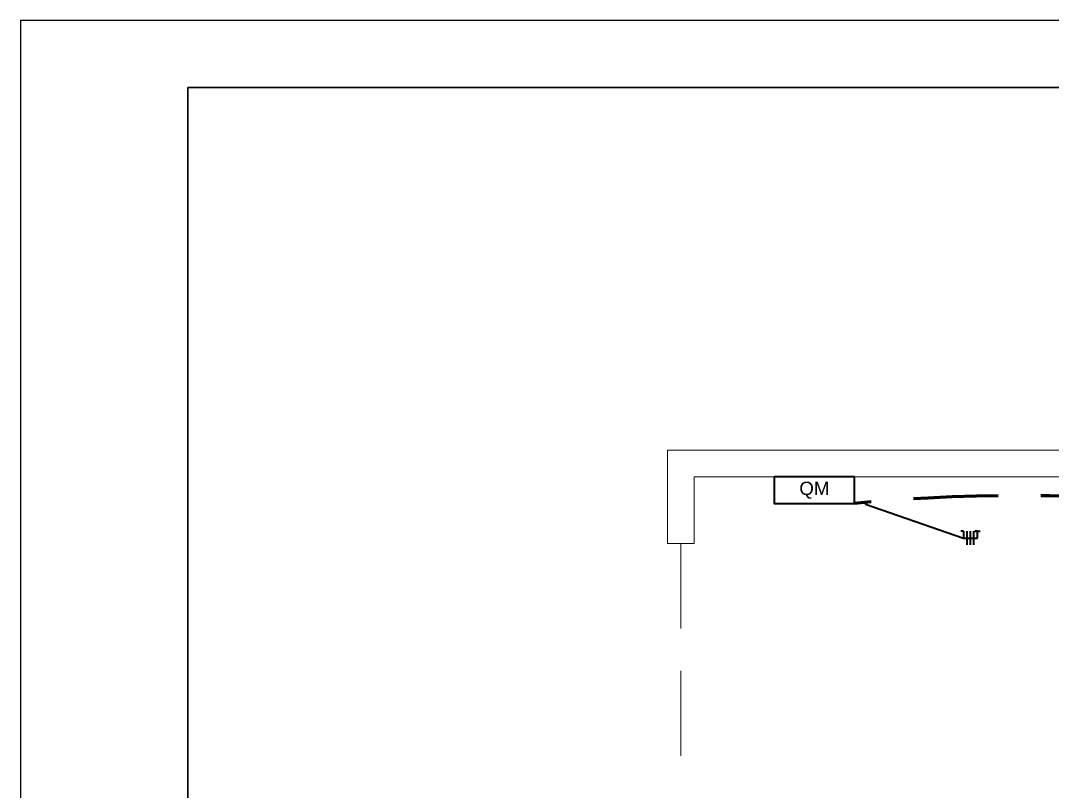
# Model space of a CAD drawing. Header units: millimetres. Extents: x 0 to 594, y 0 to 420.
# Drawn here: x 0 to 154.4, y 304.7 to 420 of the extents above; entities that cross this region are included whole.
import ezdxf
from ezdxf.enums import TextEntityAlignment as Align

# ---------------------------------------------------------------- set-up
doc = ezdxf.new("R2010")
doc.units = ezdxf.units.MM
doc.linetypes.add('DASHED', pattern=[19.05, 12.7, -6.35])
for name, color, linetype, lineweight in [('Detalhe arquitetônico', 2, 'Continuous', 20), ('Eletrodutos', 1, 'Continuous', 60), ('Fiação', 5, 'Continuous', 40), ('Símbolos', 3, 'Continuous', 40)]:
    doc.layers.add(name, color=color, linetype=linetype, lineweight=lineweight)
doc.styles.add('style1', font='ARIAL.TTF')

msp = doc.modelspace()

# ---------------------------------------------------------------- linework, layer by layer
for p, q in [((594, 420), (0, 420)), ((0, 420), (0, 0))]:
    msp.add_line(p, q)
at = {"color": 4}
for p, q in [((25, 410), (25, 10)), ((584, 410), (25, 410))]:
    msp.add_line(p, q, dxfattribs=at)
msp.add_lwpolyline([(25, 410), (465.086, 410), (465.086, 163.683), (25, 163.683)], close=True)
at = {"layer": 'Detalhe arquitetônico'}
for p, q in [((96.773, 341.741), (96.773, 355.741)), ((96.773, 355.741), (100.773, 355.741)), ((100.773, 355.741), (371.242, 355.741)), ((100.773, 351.741), (100.773, 341.741)), ((112.773, 351.741), (100.773, 351.741)), ((371.242, 351.741), (124.773, 351.741)), ((100.773, 349.741), (100.773, 341.741)), ((100.773, 341.741), (96.773, 341.741))]:
    msp.add_line(p, q, dxfattribs=at)
at = {"layer": 'Detalhe arquitetônico', "linetype": 'DASHED'}
msp.add_line((98.773, 341.741), (98.773, 281.741), dxfattribs=at)
at = {"layer": 'Eletrodutos', "linetype": 'DASHED'}
msp.add_arc((149.627, 88.298), 260.631, 44.66573, 95.47211, dxfattribs=at)
at = {"layer": 'Fiação'}
for p, q in [((126.433, 347.647), (141.064, 342.572)), ((141.064, 343.572), (140.664, 343.572)), ((141.064, 343.572), (141.064, 342.572)), ((141.564, 343.572), (141.564, 341.572)), ((142.064, 343.572), (142.064, 341.572)), ((142.564, 343.572), (142.564, 341.572)), ((143.164, 343.572), (142.764, 343.572)), ((142.764, 343.572), (143.564, 343.572)), ((143.164, 342.572), (143.164, 343.572)), ((141.064, 342.572), (141.564, 342.572)), ((141.564, 342.572), (142.064, 342.572)), ((142.064, 342.572), (142.564, 342.572)), ((142.564, 342.572), (143.164, 342.572))]:
    msp.add_line(p, q, dxfattribs=at)
at = {"layer": 'Fiação', "linetype": 'DASHED'}
msp.add_solid([(126.4, 347.552), (126.466, 347.741), (125.866, 347.843)], dxfattribs=at)
at = {"layer": 'Símbolos'}
msp.add_lwpolyline([(124.773, 351.741), (112.773, 351.741), (112.773, 347.741), (124.773, 347.741)], close=True, dxfattribs=at)

# ---------------------------------------------------------------- texts
at = {"layer": 'Símbolos', "style": 'style1'}
msp.add_text('QM', height=2, dxfattribs=at).set_placement((118.773, 349.741), align=Align.MIDDLE)

doc.saveas('drawing.dxf')
